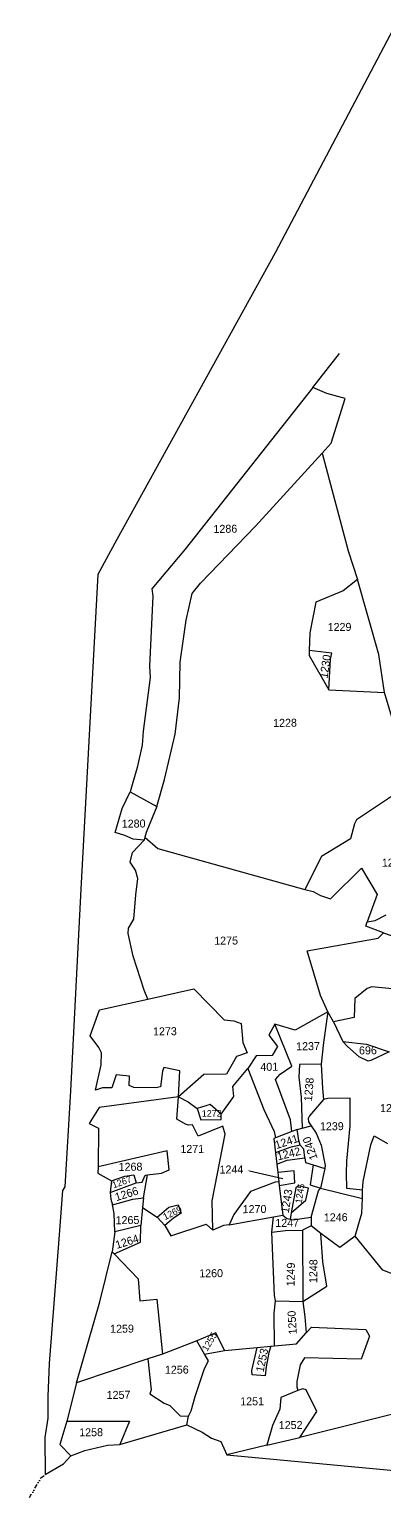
# Model space of a CAD drawing. Header units: metres. Extents: x 258455 to 262651, y 2177301 to 2183135.
# Drawn here: x 259504 to 259913, y 2177301 to 2178991 of the extents above; entities that cross this region are included whole.
import ezdxf

# ---------------------------------------------------------------- set-up
doc = ezdxf.new("R2010")
doc.units = ezdxf.units.M
doc.linetypes.add('DIVIDE', pattern=[1.25, 0.5, -0.25, 0, -0.25, 0, -0.25])
for name, color, linetype in [('OFF', 1, 'Continuous'), ('POLY_PARCEL', 6, 'Continuous'), ('TEXT_PARCEL', 7, 'Continuous'), ('V_BOUND_LINE', 7, 'Continuous'), ('V_DIVIDE_LINE', 7, 'DIVIDE')]:
    doc.layers.add(name, color=color, linetype=linetype)
doc.styles.add('TEXT_MAP', font='', dxfattribs={"height": 1.8})
doc.styles.get('TEXT_MAP').set_extended_font_data('Kruti Dev 050')

msp = doc.modelspace()

# ---------------------------------------------------------------- linework, layer by layer
msp.add_lwpolyline([(259758, 2177677.3), (259796.3, 2177668.6)])
msp.add_solid([(259757.9, 2177676.9), (259755.6, 2177677.9), (259758.1, 2177677.8)])
at = {"layer": 'OFF'}
msp.add_line((259652.4, 2178048.6), (259821.5, 2178001.2), dxfattribs=at)
at = {"layer": 'POLY_PARCEL'}
for p, q in [((259830.7, 2178579.1), (259861.4, 2178618.1)), ((259830.7, 2178579.1), (259683.7, 2178393.1)), ((259847, 2178572.3), (259830.7, 2178579.1)), ((259868.1, 2178566.3), (259847, 2178572.3)), ((259851.9, 2178515.1), (259868.1, 2178566.3)), ((259841.4, 2178503.6), (259851.9, 2178515.1)), ((259764.6, 2178419.5), (259841.4, 2178503.6)), ((259841.4, 2178503.6), (259871.6, 2178391.3)), ((259701.3, 2178353.9), (259764.6, 2178419.5)), ((259683.7, 2178393.1), (259645.3, 2178347.2)), ((259871.6, 2178391.3), (259882.4, 2178358)), ((259691.9, 2178342.1), (259701.3, 2178353.9)), ((259882.4, 2178358), (259865.7, 2178345.1)), ((259906.6, 2178271.9), (259882.4, 2178358)), ((259646.6, 2178338.9), (259642.8, 2178258.5)), ((259645.3, 2178347.2), (259646.6, 2178338.9)), ((259684.9, 2178311.2), (259691.9, 2178342.1)), ((259865.7, 2178345.1), (259834.1, 2178332)), ((259834.1, 2178332), (259827.4, 2178296.7)), ((259678.1, 2178263), (259684.9, 2178311.2)), ((259827.4, 2178296.7), (259826.7, 2178276.4)), ((259826.7, 2178276.4), (259826.5, 2178270.7)), ((259826.5, 2178270.7), (259849.2, 2178231.2)), ((259852.5, 2178273.3), (259826.7, 2178276.4)), ((259851.3, 2178266.6), (259852.5, 2178273.3)), ((259913.3, 2178227.9), (259906.6, 2178271.9)), ((259642.8, 2178258.5), (259643.6, 2178245.4)), ((259677.1, 2178222), (259678.1, 2178263)), ((259849.2, 2178231.2), (259851.3, 2178266.6)), ((259643.6, 2178245.4), (259635.5, 2178183.5)), ((259672.3, 2178180.1), (259677.1, 2178222)), ((259849.2, 2178231.2), (259913.3, 2178227.9)), ((259944.4, 2178123.6), (259913.3, 2178227.9)), ((259635.5, 2178183.5), (259634.3, 2178167.5)), ((259660, 2178128), (259672.3, 2178180.1)), ((259634.3, 2178167.5), (259628.6, 2178141.7)), ((259628.6, 2178141.7), (259620.5, 2178113.7)), ((259651, 2178096.7), (259660, 2178128)), ((259944.4, 2178123.6), (259881.1, 2178081.4)), ((259611.3, 2178094.5), (259620.5, 2178113.7)), ((259620.5, 2178113.7), (259651, 2178096.7)), ((259603.1, 2178066.9), (259611.3, 2178094.5)), ((259651, 2178096.7), (259643, 2178077.3)), ((259614.3, 2178063.5), (259603.1, 2178066.9)), ((259638.7, 2178066.9), (259637.5, 2178061.5)), ((259643, 2178077.3), (259638.7, 2178066.9)), ((259878.8, 2178077), (259874.2, 2178059.8)), ((259881.1, 2178081.4), (259878.8, 2178077)), ((259623.8, 2178059.2), (259614.3, 2178063.5)), ((259623.1, 2178044), (259636.7, 2178057.9)), ((259636.7, 2178057.9), (259623.8, 2178059.2)), ((259637.5, 2178061.5), (259636.7, 2178057.9)), ((259637.5, 2178061.5), (259652.4, 2178048.6)), ((259874.2, 2178059.8), (259840.9, 2178039.4)), ((259620.6, 2178032.8), (259623.1, 2178044)), ((259626.5, 2178023.4), (259620.6, 2178032.8)), ((259840.9, 2178039.4), (259821.5, 2178001.2)), ((259629.3, 2178013.8), (259626.5, 2178023.4)), ((259851.2, 2177990.7), (259886.9, 2178025.9)), ((259886.9, 2178025.9), (259904.9, 2177995.7)), ((259626.9, 2177995.3), (259629.3, 2178013.8)), ((259821.5, 2178001.2), (259831.1, 2177999)), ((259831.1, 2177999), (259839.5, 2177994.3)), ((259624.5, 2177967.2), (259626.9, 2177995.3)), ((259839.5, 2177994.3), (259851.2, 2177990.7)), ((259904.9, 2177995.7), (259893.3, 2177964.1)), ((259618.5, 2177956.6), (259624.5, 2177967.2)), ((259893.3, 2177964.1), (259902.4, 2177965.7)), ((259902.4, 2177965.7), (259915.1, 2177972.1)), ((259618, 2177950.7), (259618.5, 2177956.6)), ((259623.9, 2177924.6), (259618, 2177950.7)), ((259891.7, 2177958.9), (259893.3, 2177964.1)), ((259912.2, 2177951.4), (259891.7, 2177958.9)), ((259906.2, 2177945.1), (259912.2, 2177951.4)), ((259912.2, 2177951.4), (259997.4, 2177921.1)), ((259824.3, 2177930.6), (259906.2, 2177945.1)), ((259636.6, 2177885.4), (259623.9, 2177924.6)), ((259839.7, 2177879.2), (259824.3, 2177930.6)), ((259640.8, 2177875.1), (259636.6, 2177885.4)), ((259640.8, 2177875.1), (259693.9, 2177886.8)), ((259693.9, 2177886.8), (259728.8, 2177851.4)), ((259893.5, 2177887.4), (259879.1, 2177875.7)), ((259898.8, 2177889.3), (259893.5, 2177887.4)), ((259933.9, 2177885.7), (259898.8, 2177889.3)), ((259585.2, 2177862.9), (259640.8, 2177875.1)), ((259847.9, 2177860.5), (259839.7, 2177879.2)), ((259879.1, 2177875.7), (259878.2, 2177854)), ((259574.5, 2177832.9), (259585.2, 2177862.9)), ((259728.8, 2177851.4), (259739.9, 2177850.1)), ((259739.9, 2177850.1), (259748.3, 2177847)), ((259748.3, 2177847), (259750.2, 2177825.3)), ((259847.9, 2177860.5), (259810.3, 2177839.4)), ((259847.9, 2177860.5), (259842.9, 2177825)), ((259854.6, 2177849.1), (259847.9, 2177860.5)), ((259878.2, 2177854), (259854.6, 2177849.1)), ((259854.6, 2177849.1), (259865.3, 2177826.5)), ((259584.3, 2177819.4), (259574.5, 2177832.9)), ((259786.9, 2177846.1), (259780, 2177833.7)), ((259780, 2177833.7), (259790, 2177820.7)), ((259806.5, 2177797.8), (259786.9, 2177846.1)), ((259810.3, 2177839.4), (259786.9, 2177846.1)), ((259587.5, 2177813.1), (259584.3, 2177819.4)), ((259587.2, 2177799.5), (259587.5, 2177813.1)), ((259755.2, 2177813.3), (259742.7, 2177809)), ((259750.2, 2177825.3), (259755.2, 2177813.3)), ((259790, 2177820.7), (259784, 2177810.4)), ((259842.9, 2177825), (259840.4, 2177800.1)), ((259870.6, 2177820.7), (259865.3, 2177826.5)), ((259865.3, 2177826.5), (259892.5, 2177823.4)), ((259884.3, 2177808.8), (259870.6, 2177820.7)), ((259892.5, 2177823.4), (259918.7, 2177814.4)), ((259918.7, 2177814.4), (259897.7, 2177804.3)), ((259580.6, 2177770.5), (259587.2, 2177799.5)), ((259659.2, 2177796.4), (259657.8, 2177792)), ((259677.7, 2177792.6), (259659.2, 2177796.4)), ((259742.7, 2177809), (259731.4, 2177788.9)), ((259765.7, 2177810), (259756.1, 2177795.4)), ((259784, 2177810.4), (259765.7, 2177810)), ((259793, 2177788.9), (259806.5, 2177797.8)), ((259815.6, 2177799.8), (259814.5, 2177785.2)), ((259840.4, 2177800.1), (259815.6, 2177799.8)), ((259840.4, 2177800.1), (259841.8, 2177772.2)), ((259894.6, 2177803.8), (259884.3, 2177808.8)), ((259897.7, 2177804.3), (259894.6, 2177803.8)), ((259604.2, 2177788.1), (259599.5, 2177773)), ((259619.5, 2177786.4), (259604.2, 2177788.1)), ((259619.4, 2177775.8), (259619.5, 2177786.4)), ((259657.8, 2177792), (259655.5, 2177774.1)), ((259676, 2177762.6), (259677.7, 2177792.6)), ((259705.3, 2177788.3), (259676, 2177762.6)), ((259731.4, 2177788.9), (259705.3, 2177788.3)), ((259738.5, 2177774.4), (259756.1, 2177795.4)), ((259756.1, 2177795.4), (259774.4, 2177747.9)), ((259787.9, 2177782.6), (259793, 2177788.9)), ((259804.9, 2177736.3), (259787.9, 2177782.6)), ((259814.5, 2177785.2), (259817.3, 2177762.1)), ((259588.4, 2177773.1), (259580.6, 2177770.5)), ((259676, 2177762.6), (259584.9, 2177750.4)), ((259599.5, 2177773), (259588.4, 2177773.1)), ((259624.5, 2177773.5), (259619.4, 2177775.8)), ((259650, 2177773.1), (259624.5, 2177773.5)), ((259655.5, 2177774.1), (259650, 2177773.1)), ((259674.2, 2177737.1), (259676, 2177762.6)), ((259676, 2177762.6), (259687.4, 2177756.9)), ((259725.2, 2177742.8), (259740, 2177763.1)), ((259740, 2177763.1), (259738.5, 2177774.4)), ((259817.3, 2177762.1), (259818.5, 2177726.6)), ((259841.8, 2177772.2), (259843, 2177759.6)), ((259584.9, 2177750.4), (259573.3, 2177732.1)), ((259687.4, 2177756.9), (259697.6, 2177749.4)), ((259712.6, 2177754), (259697.6, 2177749.4)), ((259697.6, 2177749.4), (259701.9, 2177736.1)), ((259725.2, 2177742.8), (259712.6, 2177754)), ((259774.4, 2177747.9), (259786.4, 2177722.6)), ((259843, 2177759.6), (259826.8, 2177740.9)), ((259848.2, 2177760.7), (259843, 2177759.6)), ((259873.9, 2177761.2), (259848.2, 2177760.7)), ((259873.8, 2177729.2), (259873.9, 2177761.2)), ((259573.3, 2177732.1), (259584.1, 2177726.7)), ((259684.2, 2177731.3), (259674.2, 2177737.1)), ((259687.8, 2177730.2), (259684.2, 2177731.3)), ((259692.1, 2177730.5), (259687.8, 2177730.2)), ((259698.8, 2177717.5), (259692.1, 2177730.5)), ((259727.2, 2177729), (259698.8, 2177717.5)), ((259701.9, 2177736.1), (259725.1, 2177736.6)), ((259725.1, 2177736.6), (259725.2, 2177742.8)), ((259730, 2177719.5), (259727.2, 2177729)), ((259806.6, 2177722.7), (259804.9, 2177736.3)), ((259818.5, 2177726.6), (259829, 2177729.4)), ((259826.8, 2177740.9), (259825.3, 2177737.7)), ((259825.3, 2177737.7), (259825.8, 2177734)), ((259825.8, 2177734), (259829, 2177729.4)), ((259829, 2177729.4), (259834.7, 2177721)), ((259870.1, 2177688.4), (259873.8, 2177729.2)), ((259584.1, 2177726.7), (259583.5, 2177682.2)), ((259714.9, 2177643.1), (259730, 2177719.5)), ((259787.9, 2177715.4), (259785.8, 2177714.5)), ((259785.8, 2177714.5), (259787.7, 2177698.2)), ((259786.4, 2177722.6), (259787.9, 2177715.4)), ((259806.6, 2177722.7), (259787.9, 2177715.4)), ((259812.8, 2177725.2), (259806.6, 2177722.7)), ((259812.8, 2177725.2), (259818.5, 2177726.6)), ((259814.6, 2177712.5), (259812.8, 2177725.2)), ((259816.3, 2177706.9), (259814.6, 2177712.5)), ((259834.7, 2177721), (259840.3, 2177707.1)), ((259897.7, 2177707.4), (259901.4, 2177717.6)), ((259901.4, 2177717.6), (259916.7, 2177708.8)), ((259663.2, 2177700.6), (259583.5, 2177682.2)), ((259665.3, 2177678.5), (259663.2, 2177700.6)), ((259804.3, 2177704.2), (259787.7, 2177698.2)), ((259787.7, 2177698.2), (259789.2, 2177685.1)), ((259816.3, 2177706.9), (259804.3, 2177704.2)), ((259820.5, 2177702.5), (259816.3, 2177706.9)), ((259821.6, 2177692.3), (259820.5, 2177702.5)), ((259840.3, 2177707.1), (259845, 2177683.7)), ((259888.9, 2177665.3), (259897.7, 2177707.4)), ((259583.5, 2177682.2), (259583.4, 2177674.9)), ((259656.4, 2177674.8), (259665.3, 2177678.5)), ((259789.2, 2177685.1), (259801.4, 2177689.8)), ((259789.2, 2177685.1), (259790.3, 2177675.4)), ((259809.3, 2177677.6), (259790.3, 2177675.4)), ((259801.4, 2177689.8), (259821.6, 2177692.3)), ((259810.1, 2177663.6), (259809.3, 2177677.6)), ((259821.6, 2177692.3), (259822.3, 2177686.9)), ((259822.3, 2177686.9), (259831, 2177684.2)), ((259831, 2177684.2), (259827.8, 2177661.3)), ((259831, 2177684.2), (259844.5, 2177680.1)), ((259844.5, 2177680.1), (259839.6, 2177657.5)), ((259845, 2177683.7), (259844.5, 2177680.1)), ((259869.7, 2177674.7), (259870.1, 2177688.4)), ((259583.4, 2177674.9), (259598.8, 2177665.9)), ((259598.8, 2177665.9), (259597.3, 2177652.4)), ((259597.3, 2177652.4), (259627.4, 2177663.5)), ((259598.8, 2177665.9), (259614.4, 2177671.3)), ((259614.4, 2177671.3), (259624.6, 2177672.7)), ((259624.6, 2177672.7), (259627.4, 2177663.5)), ((259627.4, 2177663.5), (259634.4, 2177664.3)), ((259634.4, 2177664.3), (259637.9, 2177672.5)), ((259635.7, 2177646.5), (259640.4, 2177672.8)), ((259637.9, 2177672.5), (259640.4, 2177672.8)), ((259640.4, 2177672.8), (259656.4, 2177674.8)), ((259787.6, 2177664.5), (259759, 2177653.8)), ((259791.6, 2177664.9), (259787.6, 2177664.5)), ((259790.3, 2177675.4), (259791.6, 2177664.9)), ((259791.6, 2177664.9), (259792.1, 2177660.7)), ((259792.1, 2177660.7), (259810.1, 2177663.6)), ((259792.1, 2177660.7), (259796.1, 2177626.4)), ((259827.8, 2177661.3), (259839.6, 2177657.5)), ((259870.1, 2177657), (259869.7, 2177674.7)), ((259888, 2177655.4), (259888.9, 2177665.3)), ((259597.3, 2177652.4), (259598.1, 2177644.9)), ((259598.1, 2177644.9), (259600, 2177638.4)), ((259600, 2177638.4), (259623.7, 2177644.8)), ((259623.7, 2177644.8), (259635.7, 2177646.5)), ((259635.7, 2177646.5), (259634.6, 2177635.3)), ((259759, 2177653.8), (259739.9, 2177627.2)), ((259811.4, 2177657.8), (259805.9, 2177629.1)), ((259805.9, 2177629.1), (259822.8, 2177643.8)), ((259814.3, 2177660.2), (259811.4, 2177657.8)), ((259825.9, 2177657.4), (259814.3, 2177660.2)), ((259822.8, 2177643.8), (259825.9, 2177657.4)), ((259828.9, 2177624.2), (259837.5, 2177654.5)), ((259837.5, 2177654.5), (259839.6, 2177657.5)), ((259839.6, 2177657.5), (259887.9, 2177645.8)), ((259888, 2177655.4), (259870.1, 2177657)), ((259887.1, 2177628.9), (259887.9, 2177645.8)), ((259887.9, 2177645.8), (259888, 2177655.4)), ((259601.9, 2177628.2), (259600, 2177638.4)), ((259602.9, 2177607.2), (259601.9, 2177628.2)), ((259634.6, 2177635.3), (259632.6, 2177614.7)), ((259634.6, 2177635.3), (259651.6, 2177624)), ((259651.6, 2177624), (259664.8, 2177635.8)), ((259664.8, 2177635.8), (259675.9, 2177638.5)), ((259679.2, 2177628.6), (259670.5, 2177623)), ((259675.9, 2177638.5), (259679.2, 2177628.6)), ((259715.5, 2177609), (259714.9, 2177643.1)), ((259739.9, 2177627.2), (259734.5, 2177615.2)), ((259805.9, 2177629.1), (259804.5, 2177621.7)), ((259879.5, 2177602.2), (259887.1, 2177628.9)), ((259632.6, 2177614.7), (259602.9, 2177607.2)), ((259632.5, 2177595.5), (259632.6, 2177614.7)), ((259660.2, 2177614.4), (259651.6, 2177624)), ((259670.5, 2177623), (259660.2, 2177614.4)), ((259660.2, 2177614.4), (259667.1, 2177602.8)), ((259667.1, 2177602.8), (259707.8, 2177616.2)), ((259707.8, 2177616.2), (259715.5, 2177609)), ((259727.8, 2177614.4), (259715.5, 2177609)), ((259734.5, 2177615.2), (259727.8, 2177614.4)), ((259734.5, 2177615.2), (259785.5, 2177624.5)), ((259783.4, 2177606.7), (259785.5, 2177624.5)), ((259785.5, 2177624.5), (259796.1, 2177626.4)), ((259796.1, 2177626.4), (259800.7, 2177622.6)), ((259800.7, 2177622.6), (259804.5, 2177621.7)), ((259804.5, 2177621.7), (259807.9, 2177621)), ((259807.9, 2177621), (259828.9, 2177624.2)), ((259829, 2177614.1), (259819, 2177609.2)), ((259828.9, 2177624.2), (259829, 2177614.1)), ((259839.9, 2177605.5), (259829, 2177614.1)), ((259602.9, 2177607.2), (259599.9, 2177584.2)), ((259602, 2177582.1), (259632.5, 2177595.5)), ((259783.4, 2177606.7), (259799.2, 2177608.8)), ((259786.8, 2177534), (259783.4, 2177606.7)), ((259799.2, 2177608.8), (259819, 2177609.2)), ((259819, 2177609.2), (259819.4, 2177527)), ((259862, 2177589.3), (259839.9, 2177605.5)), ((259842.4, 2177572.9), (259839.9, 2177605.5)), ((259879.5, 2177602.2), (259862, 2177589.3)), ((259911.3, 2177563), (259879.5, 2177602.2)), ((259585.7, 2177526.7), (259599.9, 2177584.2)), ((259599.9, 2177584.2), (259602, 2177582.1)), ((259602, 2177582.1), (259629.7, 2177553.3)), ((259846.9, 2177544.6), (259842.4, 2177572.9)), ((259982, 2177535.1), (259911.3, 2177563)), ((259629.7, 2177553.3), (259631.7, 2177527.8)), ((259819.4, 2177527), (259846.9, 2177544.6)), ((259558.6, 2177433.3), (259585.7, 2177526.7)), ((259631.7, 2177527.8), (259651.2, 2177529.8)), ((259651.2, 2177529.8), (259657.7, 2177466.5)), ((259786.4, 2177513.5), (259787.7, 2177527.9)), ((259787.7, 2177527.9), (259786.8, 2177534)), ((259787.7, 2177527.9), (259819.4, 2177527)), ((259819.4, 2177527), (259821.7, 2177509.5)), ((259786.7, 2177476.1), (259786.4, 2177513.5)), ((259821.7, 2177509.5), (259823.3, 2177491.1)), ((259823.3, 2177491.1), (259829.1, 2177497.6)), ((259829.1, 2177497.6), (259892, 2177494.7)), ((259892, 2177494.7), (259896, 2177487.2)), ((259697.1, 2177481.9), (259657.7, 2177466.5)), ((259718.9, 2177491.1), (259697.1, 2177481.9)), ((259706.1, 2177466.6), (259697.1, 2177481.9)), ((259729.2, 2177470.6), (259718.9, 2177491.1)), ((259766.8, 2177474.2), (259782.6, 2177475.7)), ((259782.6, 2177475.7), (259780.3, 2177468.3)), ((259782.6, 2177475.7), (259786.7, 2177476.1)), ((259786.7, 2177476.1), (259812, 2177478.5)), ((259812, 2177478.5), (259823.3, 2177491.1)), ((259896, 2177487.2), (259886.5, 2177460.5)), ((259640.9, 2177460.9), (259558.6, 2177433.3)), ((259657.7, 2177466.5), (259640.9, 2177460.9)), ((259640.9, 2177460.9), (259644.6, 2177425.4)), ((259706.1, 2177466.6), (259729.2, 2177470.6)), ((259710.8, 2177458.7), (259706.1, 2177466.6)), ((259706.1, 2177449.9), (259710.8, 2177458.7)), ((259729.2, 2177470.6), (259766.8, 2177474.2)), ((259760.5, 2177447.6), (259766.8, 2177474.2)), ((259780.3, 2177468.3), (259776.9, 2177451.8)), ((259821, 2177462.1), (259816.3, 2177454.3)), ((259886.5, 2177460.5), (259821, 2177462.1)), ((259695.2, 2177417.9), (259706.1, 2177449.9)), ((259761, 2177442.6), (259760.5, 2177447.6)), ((259775.8, 2177441.5), (259761, 2177442.6)), ((259776.9, 2177451.8), (259775.8, 2177441.5)), ((259816.3, 2177454.3), (259812.4, 2177434.9)), ((260103.3, 2177442.7), (259816, 2177370.7)), ((259558.6, 2177433.3), (259547.5, 2177389.2)), ((259644.6, 2177425.4), (259643, 2177420.8)), ((259813.7, 2177424.5), (259794, 2177416.5)), ((259812.4, 2177434.9), (259812.4, 2177428.8)), ((259812.4, 2177428.8), (259813.7, 2177424.5)), ((259819.1, 2177426.7), (259813.7, 2177424.5)), ((259823.3, 2177425.3), (259819.1, 2177426.7)), ((259835.3, 2177400.5), (259823.3, 2177425.3)), ((259643, 2177420.8), (259659.6, 2177410)), ((259659.6, 2177410), (259666.3, 2177407.5)), ((259666.3, 2177407.5), (259677.9, 2177395.6)), ((259690.6, 2177401.1), (259695.2, 2177417.9)), ((259794, 2177416.5), (259792.7, 2177403.3)), ((259677.9, 2177395.6), (259687.6, 2177395.2)), ((259685.8, 2177385.1), (259687.6, 2177395.2)), ((259687.6, 2177395.2), (259690.6, 2177401.1)), ((259792.7, 2177403.3), (259784.4, 2177384.5)), ((259816, 2177370.7), (259835.3, 2177400.5)), ((259547.5, 2177389.2), (259539.5, 2177362.3)), ((259547.5, 2177389.2), (259619.8, 2177389.2)), ((259619.8, 2177389.2), (259608.6, 2177362.3)), ((259784.4, 2177384.5), (259778, 2177361.5)), ((259539.5, 2177362.3), (259552, 2177349.5)), ((259778, 2177361.5), (259731.9, 2177350.7)), ((259778, 2177361.5), (259816, 2177370.7))]:
    msp.add_line(p, q, dxfattribs=at)
at = {"layer": 'V_BOUND_LINE'}
for p, q in [((259923.2, 2178991.4), (259787.4, 2178734.3)), ((259787.4, 2178734.3), (259604.9, 2178404.1)), ((259604.9, 2178404.1), (259583.3, 2178364)), ((259583.3, 2178364), (259563.6, 2178001.7)), ((259563.6, 2178001.7), (259551.7, 2177769.6)), ((259551.7, 2177769.6), (259545.3, 2177659.1)), ((259542.6, 2177654.9), (259538.8, 2177603.8)), ((259545.3, 2177659.1), (259542.6, 2177654.9)), ((259538.8, 2177603.8), (259527.1, 2177455.6)), ((259527.1, 2177455.6), (259525.8, 2177417.9)), ((259525.8, 2177417.9), (259525.6, 2177392.9)), ((259525.6, 2177392.9), (259522.2, 2177370.5)), ((259608.6, 2177362.3), (259685.8, 2177385.1)), ((259685.8, 2177385.1), (259703.2, 2177376.7)), ((259703.2, 2177376.7), (259714.2, 2177369.6)), ((259522.2, 2177370.5), (259522.7, 2177327.8)), ((259568.3, 2177355.6), (259594.2, 2177361.8)), ((259594.2, 2177361.8), (259608.6, 2177362.3)), ((259714.2, 2177369.6), (259724.7, 2177366.1)), ((259724.7, 2177366.1), (259731.9, 2177350.7)), ((259522.7, 2177327.8), (259543.5, 2177340.3)), ((259543.5, 2177340.3), (259552, 2177349.5)), ((259552, 2177349.5), (259568.3, 2177355.6)), ((259731.9, 2177350.7), (259949.1, 2177330.2))]:
    msp.add_line(p, q, dxfattribs=at)
at = {"layer": 'V_DIVIDE_LINE', "ltscale": 10}
for p, q in [((259504.4, 2177301.3), (259517.6, 2177323.9)), ((259517.6, 2177323.9), (259522.7, 2177327.8))]:
    msp.add_line(p, q, dxfattribs=at)

# ---------------------------------------------------------------- texts
at = {"layer": 'TEXT_PARCEL', "style": 'TEXT_MAP'}
for s, height, rotation, p in [('1286', 9.21, 0.6646, (259716.4, 2178411.7)), ('1229', 9.21, 0.6646, (259847.9, 2178298.7)), ('1230', 9.21, 81.4464, (259847.6, 2178243.8)), ('1228', 9.21, 0.6646, (259785.1, 2178188.4)), ('1280', 9.21, 0.6646, (259610.8, 2178072.4)), ('1227', 9.21, 0.6646, (259910.3, 2178027.5)), ('1275', 9.21, 0.6646, (259717.3, 2177937.7)), ('1273', 9.21, 0.6646, (259646.8, 2177833.3)), ('1237', 9.21, 0.6646, (259811.6, 2177816.2)), ('696', 9.21, 0.6646, (259884, 2177811.4)), ('401', 9.21, 0.6646, (259770.4, 2177792.5)), ('1238', 9.21, 85.3283, (259829.7, 2177757.1)), ('1272', 7.68, 0.6646, (259703, 2177739.6)), ('1221', 9.21, 0.6646, (259908.2, 2177745)), ('1239', 9.21, 0.6646, (259839, 2177724)), ('1241', 9.21, 18.2228, (259788.9, 2177702.4)), ('1240', 9.21, 109.4371, (259836.5, 2177691.9)), ('1271', 9.21, 0.6646, (259678.3, 2177697.9)), ('1242', 9.21, 13.953, (259790.8, 2177689.4)), ('1268', 9.21, 0.6646, (259607.2, 2177677.4)), ('1244', 9.21, 0.6646, (259723.4, 2177674.3)), ('1267', 7.68, 19.9853, (259601.4, 2177657.1)), ('1245', 7.68, 81.4952, (259818, 2177639.5)), ('1266', 9.21, 17.1566, (259604.6, 2177642.5)), ('1243', 9.21, 80.7528, (259803, 2177628.4)), ('1269', 7.68, 26.6501, (259660.6, 2177620.5)), ('1270', 9.21, 0.6646, (259750, 2177628.7)), ('1246', 9.21, 0.6646, (259843.5, 2177619.2)), ('1265', 9.21, 0.6646, (259603.7, 2177616)), ('1247', 9.21, 0.6646, (259787.6, 2177612.8)), ('1264', 9.21, 17.273, (259605.1, 2177587.5)), ('1260', 9.21, 0.6646, (259700, 2177554.8)), ('1249', 9.21, 89.3314, (259809.8, 2177544.4)), ('1248', 9.21, 89.3616, (259835.8, 2177548.2)), ('1250', 9.21, 93.5293, (259812.4, 2177489.4)), ('1259', 9.21, 0.6646, (259597.4, 2177491)), ('1255', 7.68, 58.6389, (259709.1, 2177469.1)), ('1253', 9.21, 78.0024, (259773.9, 2177445.1)), ('1256', 9.21, 0.6646, (259660.5, 2177443.8)), ('1257', 9.21, 0.6646, (259593.4, 2177414.8)), ('1251', 9.21, 0.6646, (259747.2, 2177407.4)), ('1258', 9.21, 0.6646, (259561.8, 2177371.8)), ('1252', 9.21, 0.6646, (259791.6, 2177380.1))]:
    msp.add_text(s, height=height, rotation=rotation, dxfattribs=at).set_placement(p)

doc.saveas('drawing.dxf')
